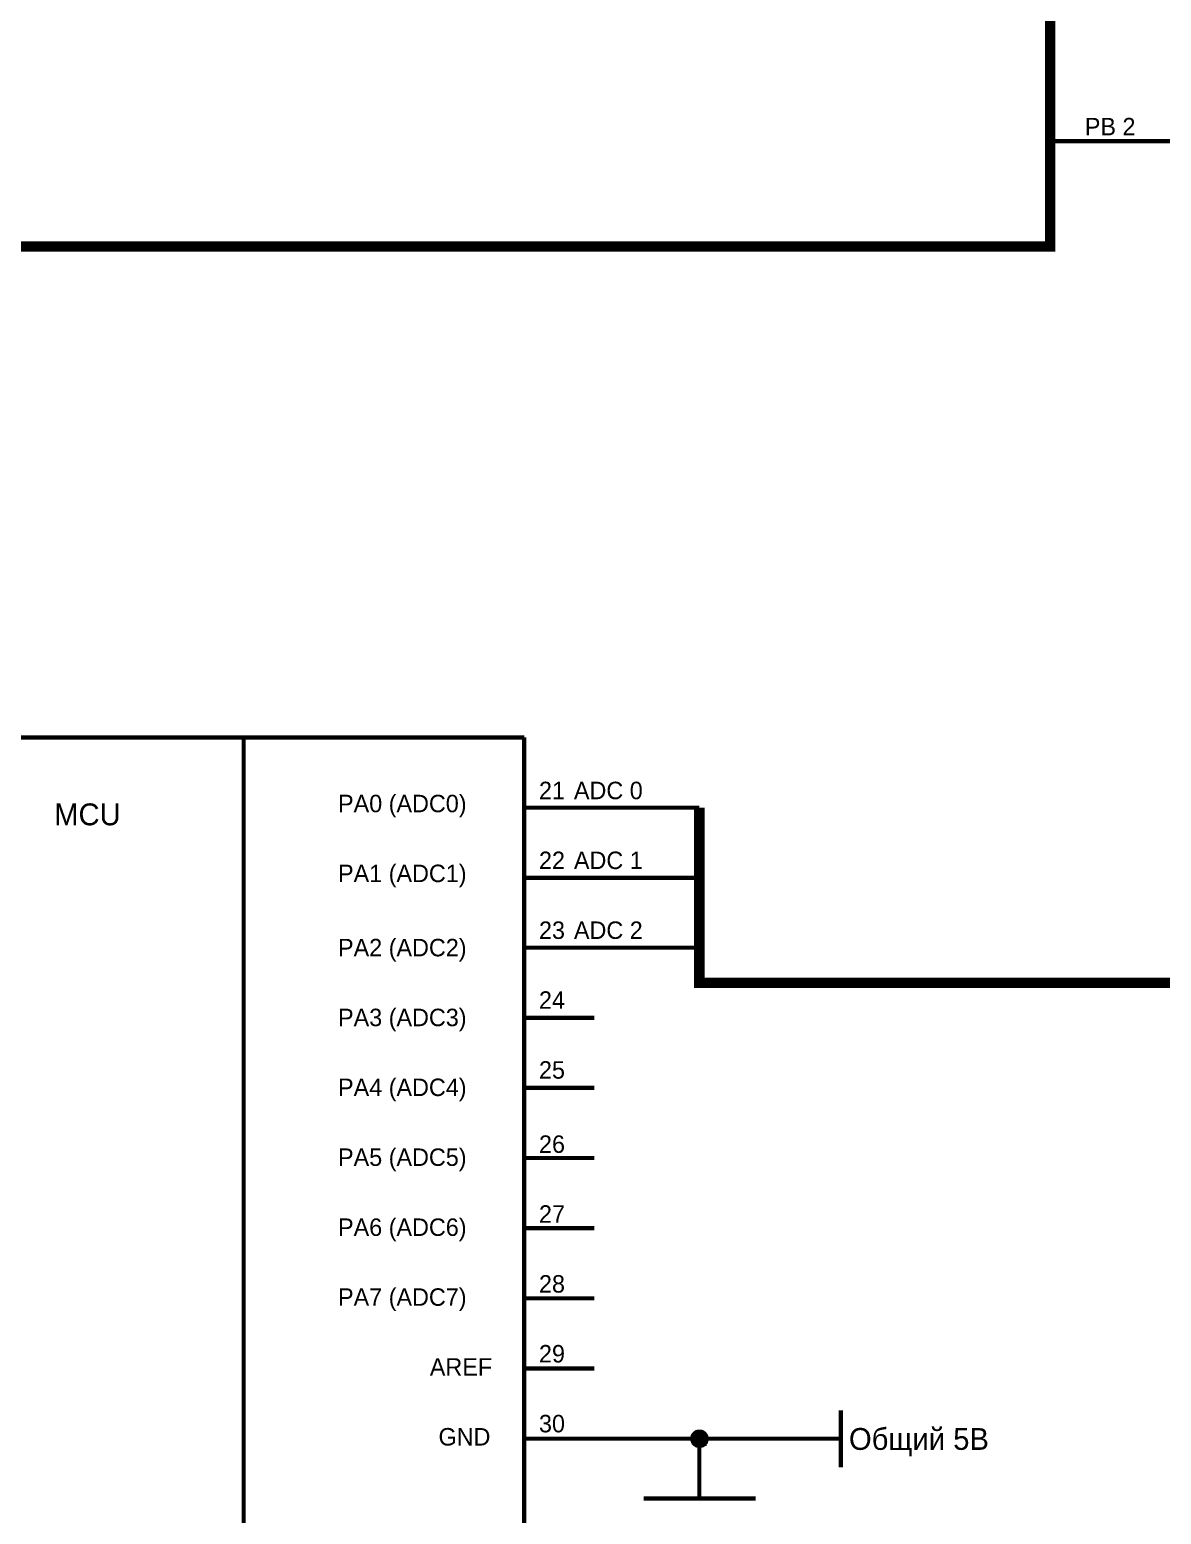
# Model space of a CAD drawing. Header units: millimetres. Extents: x 0 to 567, y 0 to 399.
# Drawn here: x 317.3 to 397.9, y 122.1 to 227.9 of the extents above; entities that cross this region are included whole.
import ezdxf

# ---------------------------------------------------------------- set-up
doc = ezdxf.new("R2010")
doc.units = ezdxf.units.MM
doc.layers.add('Sheet', color=255, linetype='Continuous')

msp = doc.modelspace()

# ---------------------------------------------------------------- linework, layer by layer
at = {"layer": 'Sheet'}
for points, const_width in [([(389.98, 372.49), (389.98, 212.48), (280, 212.48), (280, 162.5)], 0.749), ([(399.98, 332.49), (399.98, 159.99), (364.98, 159.99), (364.98, 172.48)], 0.749), ([(404.97, 219.99), (389.98, 219.99)], 0.3), ([(292.51, 177.48), (352.5, 177.48)], 0.3), ([(332.5, 62.49), (332.5, 177.48)], 0.3), ([(352.5, 177.48), (352.5, 62.49)], 0.3), ([(352.5, 172.48), (357.49, 172.48)], 0.3), ([(357.49, 172.48), (364.98, 172.48), (364.98, 172.48)], 0.3), ([(352.5, 167.48), (357.49, 167.48)], 0.3), ([(357.49, 167.48), (364.98, 167.48), (364.98, 167.48)], 0.3), ([(352.5, 162.5), (357.49, 162.5)], 0.3), ([(357.49, 162.5), (364.98, 162.5), (364.98, 162.5)], 0.3), ([(352.5, 157.5), (357.49, 157.5)], 0.3), ([(352.5, 152.5), (357.49, 152.5)], 0.3), ([(352.5, 147.5), (357.49, 147.5)], 0.3), ([(352.5, 142.5), (357.49, 142.5)], 0.3), ([(352.5, 137.5), (357.49, 137.5)], 0.3), ([(352.5, 132.5), (357.49, 132.5)], 0.3), ([(375.06, 129.52), (375.06, 125.46)], 0.3), ([(364.48, 127.5), (364.48, 127.52), (364.48, 127.56), (364.48, 127.58), (364.5, 127.6), (364.5, 127.62), (364.5, 127.65), (364.52, 127.67), (364.52, 127.69), (364.54, 127.71), (364.54, 127.73), (364.56, 127.75), (364.57, 127.77), (364.57, 127.79), (364.59, 127.81), (364.61, 127.83), (364.63, 127.85), (364.65, 127.87), (364.67, 127.89), (364.69, 127.91), (364.71, 127.91), (364.73, 127.93), (364.75, 127.95), (364.77, 127.95), (364.79, 127.97), (364.81, 127.97), (364.83, 127.98), (364.87, 127.98), (364.89, 127.98), (364.91, 128), (364.92, 128), (364.96, 128), (364.98, 128)], 0.3), ([(364.48, 127.5), (364.48, 127.52), (364.48, 127.56), (364.48, 127.58), (364.5, 127.6), (364.5, 127.62), (364.5, 127.65), (364.52, 127.67), (364.52, 127.69), (364.54, 127.71), (364.54, 127.73), (364.56, 127.75), (364.57, 127.77), (364.57, 127.79), (364.59, 127.81), (364.61, 127.83), (364.63, 127.85), (364.65, 127.87), (364.67, 127.89), (364.69, 127.91), (364.71, 127.91), (364.73, 127.93), (364.75, 127.95), (364.77, 127.95), (364.79, 127.97), (364.81, 127.97), (364.83, 127.98), (364.87, 127.98), (364.89, 127.98), (364.91, 128), (364.92, 128), (364.96, 128), (364.98, 128)], 0.3), ([(364.48, 127.5), (364.48, 127.52), (364.48, 127.56), (364.48, 127.58), (364.5, 127.6), (364.5, 127.62), (364.5, 127.65), (364.52, 127.67), (364.52, 127.69), (364.54, 127.71), (364.54, 127.73), (364.56, 127.75), (364.57, 127.77), (364.57, 127.79), (364.59, 127.81), (364.61, 127.83), (364.63, 127.85), (364.65, 127.87), (364.67, 127.89), (364.69, 127.91), (364.71, 127.91), (364.73, 127.93), (364.75, 127.95), (364.77, 127.95), (364.79, 127.97), (364.81, 127.97), (364.83, 127.98), (364.87, 127.98), (364.89, 127.98), (364.91, 128), (364.92, 128), (364.96, 128), (364.98, 128)], 0.3), ([(364.48, 127.5), (364.48, 127.52), (364.48, 127.56), (364.48, 127.58), (364.5, 127.6), (364.5, 127.62), (364.5, 127.65), (364.52, 127.67), (364.52, 127.69), (364.54, 127.71), (364.54, 127.73), (364.56, 127.75), (364.57, 127.77), (364.57, 127.79), (364.59, 127.81), (364.61, 127.83), (364.63, 127.85), (364.65, 127.87), (364.67, 127.89), (364.69, 127.91), (364.71, 127.91), (364.73, 127.93), (364.75, 127.95), (364.77, 127.95), (364.79, 127.97), (364.81, 127.97), (364.83, 127.98), (364.87, 127.98), (364.89, 127.98), (364.91, 128), (364.92, 128), (364.96, 128), (364.98, 128)], 0.0991), ([(364.48, 127.5), (364.48, 127.52), (364.48, 127.56), (364.48, 127.58), (364.5, 127.6), (364.5, 127.62), (364.5, 127.65), (364.52, 127.67), (364.52, 127.69), (364.54, 127.71), (364.54, 127.73), (364.56, 127.75), (364.57, 127.77), (364.57, 127.79), (364.59, 127.81), (364.61, 127.83), (364.63, 127.85), (364.65, 127.87), (364.67, 127.89), (364.69, 127.91), (364.71, 127.91), (364.73, 127.93), (364.75, 127.95), (364.77, 127.95), (364.79, 127.97), (364.81, 127.97), (364.83, 127.98), (364.87, 127.98), (364.89, 127.98), (364.91, 128), (364.92, 128), (364.96, 128), (364.98, 128)], 0.0991), ([(364.48, 127.5), (364.48, 127.52), (364.48, 127.56), (364.48, 127.58), (364.5, 127.6), (364.5, 127.62), (364.5, 127.65), (364.52, 127.67), (364.52, 127.69), (364.54, 127.71), (364.54, 127.73), (364.56, 127.75), (364.57, 127.77), (364.57, 127.79), (364.59, 127.81), (364.61, 127.83), (364.63, 127.85), (364.65, 127.87), (364.67, 127.89), (364.69, 127.91), (364.71, 127.91), (364.73, 127.93), (364.75, 127.95), (364.77, 127.95), (364.79, 127.97), (364.81, 127.97), (364.83, 127.98), (364.87, 127.98), (364.89, 127.98), (364.91, 128), (364.92, 128), (364.96, 128), (364.98, 128)], 0.0991), ([(364.98, 128), (364.98, 128)], 0.3), ([(364.98, 128), (365, 128), (365.04, 128), (365.06, 128), (365.08, 127.98), (365.12, 127.98), (365.14, 127.98), (365.16, 127.97), (365.18, 127.97), (365.22, 127.95), (365.24, 127.95), (365.26, 127.93), (365.27, 127.91), (365.29, 127.91), (365.31, 127.89), (365.33, 127.87), (365.35, 127.85), (365.35, 127.83), (365.37, 127.81), (365.39, 127.79), (365.41, 127.77), (365.41, 127.75), (365.43, 127.73), (365.45, 127.71), (365.45, 127.69), (365.45, 127.67), (365.47, 127.65), (365.47, 127.62), (365.47, 127.6), (365.49, 127.58), (365.49, 127.56), (365.49, 127.52), (365.49, 127.5)], 0.3), ([(364.98, 128), (364.98, 128)], 0.3), ([(364.98, 128), (365, 128), (365.04, 128), (365.06, 128), (365.08, 127.98), (365.12, 127.98), (365.14, 127.98), (365.16, 127.97), (365.18, 127.97), (365.22, 127.95), (365.24, 127.95), (365.26, 127.93), (365.27, 127.91), (365.29, 127.91), (365.31, 127.89), (365.33, 127.87), (365.35, 127.85), (365.35, 127.83), (365.37, 127.81), (365.39, 127.79), (365.41, 127.77), (365.41, 127.75), (365.43, 127.73), (365.45, 127.71), (365.45, 127.69), (365.45, 127.67), (365.47, 127.65), (365.47, 127.62), (365.47, 127.6), (365.49, 127.58), (365.49, 127.56), (365.49, 127.52), (365.49, 127.5)], 0.3), ([(364.98, 128), (364.98, 128)], 0.3), ([(364.98, 128), (365, 128), (365.04, 128), (365.06, 128), (365.08, 127.98), (365.12, 127.98), (365.14, 127.98), (365.16, 127.97), (365.18, 127.97), (365.22, 127.95), (365.24, 127.95), (365.26, 127.93), (365.27, 127.91), (365.29, 127.91), (365.31, 127.89), (365.33, 127.87), (365.35, 127.85), (365.35, 127.83), (365.37, 127.81), (365.39, 127.79), (365.41, 127.77), (365.41, 127.75), (365.43, 127.73), (365.45, 127.71), (365.45, 127.69), (365.45, 127.67), (365.47, 127.65), (365.47, 127.62), (365.47, 127.6), (365.49, 127.58), (365.49, 127.56), (365.49, 127.52), (365.49, 127.5)], 0.3), ([(364.98, 128), (364.98, 128)], 0.0991), ([(364.98, 128), (365, 128), (365.04, 128), (365.06, 128), (365.08, 127.98), (365.12, 127.98), (365.14, 127.98), (365.16, 127.97), (365.18, 127.97), (365.22, 127.95), (365.24, 127.95), (365.26, 127.93), (365.27, 127.91), (365.29, 127.91), (365.31, 127.89), (365.33, 127.87), (365.35, 127.85), (365.35, 127.83), (365.37, 127.81), (365.39, 127.79), (365.41, 127.77), (365.41, 127.75), (365.43, 127.73), (365.45, 127.71), (365.45, 127.69), (365.45, 127.67), (365.47, 127.65), (365.47, 127.62), (365.47, 127.6), (365.49, 127.58), (365.49, 127.56), (365.49, 127.52), (365.49, 127.5)], 0.0991), ([(364.98, 128), (364.98, 128)], 0.0991), ([(364.98, 128), (365, 128), (365.04, 128), (365.06, 128), (365.08, 127.98), (365.12, 127.98), (365.14, 127.98), (365.16, 127.97), (365.18, 127.97), (365.22, 127.95), (365.24, 127.95), (365.26, 127.93), (365.27, 127.91), (365.29, 127.91), (365.31, 127.89), (365.33, 127.87), (365.35, 127.85), (365.35, 127.83), (365.37, 127.81), (365.39, 127.79), (365.41, 127.77), (365.41, 127.75), (365.43, 127.73), (365.45, 127.71), (365.45, 127.69), (365.45, 127.67), (365.47, 127.65), (365.47, 127.62), (365.47, 127.6), (365.49, 127.58), (365.49, 127.56), (365.49, 127.52), (365.49, 127.5)], 0.0991), ([(364.98, 128), (364.98, 128)], 0.0991), ([(364.98, 128), (365, 128), (365.04, 128), (365.06, 128), (365.08, 127.98), (365.12, 127.98), (365.14, 127.98), (365.16, 127.97), (365.18, 127.97), (365.22, 127.95), (365.24, 127.95), (365.26, 127.93), (365.27, 127.91), (365.29, 127.91), (365.31, 127.89), (365.33, 127.87), (365.35, 127.85), (365.35, 127.83), (365.37, 127.81), (365.39, 127.79), (365.41, 127.77), (365.41, 127.75), (365.43, 127.73), (365.45, 127.71), (365.45, 127.69), (365.45, 127.67), (365.47, 127.65), (365.47, 127.62), (365.47, 127.6), (365.49, 127.58), (365.49, 127.56), (365.49, 127.52), (365.49, 127.5)], 0.0991), ([(352.5, 127.5), (357.49, 127.5)], 0.3), ([(357.49, 127.5), (369.98, 127.5), (369.98, 127.5)], 0.3), ([(364.98, 126.99), (364.96, 126.99), (364.92, 126.99), (364.91, 126.99), (364.89, 127.01), (364.87, 127.01), (364.83, 127.01), (364.81, 127.03), (364.79, 127.03), (364.77, 127.03), (364.75, 127.05), (364.73, 127.07), (364.71, 127.07), (364.69, 127.09), (364.67, 127.11), (364.65, 127.13), (364.63, 127.13), (364.61, 127.15), (364.59, 127.17), (364.57, 127.19), (364.57, 127.21), (364.56, 127.23), (364.54, 127.25), (364.54, 127.26), (364.52, 127.3), (364.52, 127.32), (364.5, 127.34), (364.5, 127.36), (364.5, 127.4), (364.48, 127.42), (364.48, 127.44), (364.48, 127.48), (364.48, 127.5)], 0.3), ([(364.48, 127.5), (364.48, 127.5)], 0.3), ([(364.98, 126.99), (364.96, 126.99), (364.92, 126.99), (364.91, 126.99), (364.89, 127.01), (364.87, 127.01), (364.83, 127.01), (364.81, 127.03), (364.79, 127.03), (364.77, 127.03), (364.75, 127.05), (364.73, 127.07), (364.71, 127.07), (364.69, 127.09), (364.67, 127.11), (364.65, 127.13), (364.63, 127.13), (364.61, 127.15), (364.59, 127.17), (364.57, 127.19), (364.57, 127.21), (364.56, 127.23), (364.54, 127.25), (364.54, 127.26), (364.52, 127.3), (364.52, 127.32), (364.5, 127.34), (364.5, 127.36), (364.5, 127.4), (364.48, 127.42), (364.48, 127.44), (364.48, 127.48), (364.48, 127.5)], 0.3), ([(364.48, 127.5), (364.48, 127.5)], 0.3), ([(364.98, 126.99), (364.96, 126.99), (364.92, 126.99), (364.91, 126.99), (364.89, 127.01), (364.87, 127.01), (364.83, 127.01), (364.81, 127.03), (364.79, 127.03), (364.77, 127.03), (364.75, 127.05), (364.73, 127.07), (364.71, 127.07), (364.69, 127.09), (364.67, 127.11), (364.65, 127.13), (364.63, 127.13), (364.61, 127.15), (364.59, 127.17), (364.57, 127.19), (364.57, 127.21), (364.56, 127.23), (364.54, 127.25), (364.54, 127.26), (364.52, 127.3), (364.52, 127.32), (364.5, 127.34), (364.5, 127.36), (364.5, 127.4), (364.48, 127.42), (364.48, 127.44), (364.48, 127.48), (364.48, 127.5)], 0.3), ([(364.48, 127.5), (364.48, 127.5)], 0.3), ([(364.98, 126.99), (364.96, 126.99), (364.92, 126.99), (364.91, 126.99), (364.89, 127.01), (364.87, 127.01), (364.83, 127.01), (364.81, 127.03), (364.79, 127.03), (364.77, 127.03), (364.75, 127.05), (364.73, 127.07), (364.71, 127.07), (364.69, 127.09), (364.67, 127.11), (364.65, 127.13), (364.63, 127.13), (364.61, 127.15), (364.59, 127.17), (364.57, 127.19), (364.57, 127.21), (364.56, 127.23), (364.54, 127.25), (364.54, 127.26), (364.52, 127.3), (364.52, 127.32), (364.5, 127.34), (364.5, 127.36), (364.5, 127.4), (364.48, 127.42), (364.48, 127.44), (364.48, 127.48), (364.48, 127.5)], 0.0991), ([(364.48, 127.5), (364.48, 127.5)], 0.0991), ([(364.98, 126.99), (364.96, 126.99), (364.92, 126.99), (364.91, 126.99), (364.89, 127.01), (364.87, 127.01), (364.83, 127.01), (364.81, 127.03), (364.79, 127.03), (364.77, 127.03), (364.75, 127.05), (364.73, 127.07), (364.71, 127.07), (364.69, 127.09), (364.67, 127.11), (364.65, 127.13), (364.63, 127.13), (364.61, 127.15), (364.59, 127.17), (364.57, 127.19), (364.57, 127.21), (364.56, 127.23), (364.54, 127.25), (364.54, 127.26), (364.52, 127.3), (364.52, 127.32), (364.5, 127.34), (364.5, 127.36), (364.5, 127.4), (364.48, 127.42), (364.48, 127.44), (364.48, 127.48), (364.48, 127.5)], 0.0991), ([(364.48, 127.5), (364.48, 127.5)], 0.0991), ([(364.98, 126.99), (364.96, 126.99), (364.92, 126.99), (364.91, 126.99), (364.89, 127.01), (364.87, 127.01), (364.83, 127.01), (364.81, 127.03), (364.79, 127.03), (364.77, 127.03), (364.75, 127.05), (364.73, 127.07), (364.71, 127.07), (364.69, 127.09), (364.67, 127.11), (364.65, 127.13), (364.63, 127.13), (364.61, 127.15), (364.59, 127.17), (364.57, 127.19), (364.57, 127.21), (364.56, 127.23), (364.54, 127.25), (364.54, 127.26), (364.52, 127.3), (364.52, 127.32), (364.5, 127.34), (364.5, 127.36), (364.5, 127.4), (364.48, 127.42), (364.48, 127.44), (364.48, 127.48), (364.48, 127.5)], 0.0991), ([(364.48, 127.5), (364.48, 127.5)], 0.0991), ([(365.49, 127.5), (365.49, 127.48), (365.49, 127.44), (365.49, 127.42), (365.47, 127.4), (365.47, 127.36), (365.47, 127.34), (365.45, 127.32), (365.45, 127.3), (365.45, 127.26), (365.43, 127.25), (365.41, 127.23), (365.41, 127.21), (365.39, 127.19), (365.37, 127.17), (365.35, 127.15), (365.35, 127.13), (365.33, 127.13), (365.31, 127.11), (365.29, 127.09), (365.27, 127.07), (365.26, 127.07), (365.24, 127.05), (365.22, 127.03), (365.18, 127.03), (365.16, 127.03), (365.14, 127.01), (365.12, 127.01), (365.08, 127.01), (365.06, 126.99), (365.04, 126.99), (365, 126.99), (364.98, 126.99)], 0.3), ([(364.98, 123.24), (364.98, 127.5)], 0.3), ([(365.49, 127.5), (365.49, 127.48), (365.49, 127.44), (365.49, 127.42), (365.47, 127.4), (365.47, 127.36), (365.47, 127.34), (365.45, 127.32), (365.45, 127.3), (365.45, 127.26), (365.43, 127.25), (365.41, 127.23), (365.41, 127.21), (365.39, 127.19), (365.37, 127.17), (365.35, 127.15), (365.35, 127.13), (365.33, 127.13), (365.31, 127.11), (365.29, 127.09), (365.27, 127.07), (365.26, 127.07), (365.24, 127.05), (365.22, 127.03), (365.18, 127.03), (365.16, 127.03), (365.14, 127.01), (365.12, 127.01), (365.08, 127.01), (365.06, 126.99), (365.04, 126.99), (365, 126.99), (364.98, 126.99)], 0.3), ([(365.49, 127.5), (365.49, 127.48), (365.49, 127.44), (365.49, 127.42), (365.47, 127.4), (365.47, 127.36), (365.47, 127.34), (365.45, 127.32), (365.45, 127.3), (365.45, 127.26), (365.43, 127.25), (365.41, 127.23), (365.41, 127.21), (365.39, 127.19), (365.37, 127.17), (365.35, 127.15), (365.35, 127.13), (365.33, 127.13), (365.31, 127.11), (365.29, 127.09), (365.27, 127.07), (365.26, 127.07), (365.24, 127.05), (365.22, 127.03), (365.18, 127.03), (365.16, 127.03), (365.14, 127.01), (365.12, 127.01), (365.08, 127.01), (365.06, 126.99), (365.04, 126.99), (365, 126.99), (364.98, 126.99)], 0.3), ([(365.49, 127.5), (365.49, 127.48), (365.49, 127.44), (365.49, 127.42), (365.47, 127.4), (365.47, 127.36), (365.47, 127.34), (365.45, 127.32), (365.45, 127.3), (365.45, 127.26), (365.43, 127.25), (365.41, 127.23), (365.41, 127.21), (365.39, 127.19), (365.37, 127.17), (365.35, 127.15), (365.35, 127.13), (365.33, 127.13), (365.31, 127.11), (365.29, 127.09), (365.27, 127.07), (365.26, 127.07), (365.24, 127.05), (365.22, 127.03), (365.18, 127.03), (365.16, 127.03), (365.14, 127.01), (365.12, 127.01), (365.08, 127.01), (365.06, 126.99), (365.04, 126.99), (365, 126.99), (364.98, 126.99)], 0.0991), ([(365.49, 127.5), (365.49, 127.48), (365.49, 127.44), (365.49, 127.42), (365.47, 127.4), (365.47, 127.36), (365.47, 127.34), (365.45, 127.32), (365.45, 127.3), (365.45, 127.26), (365.43, 127.25), (365.41, 127.23), (365.41, 127.21), (365.39, 127.19), (365.37, 127.17), (365.35, 127.15), (365.35, 127.13), (365.33, 127.13), (365.31, 127.11), (365.29, 127.09), (365.27, 127.07), (365.26, 127.07), (365.24, 127.05), (365.22, 127.03), (365.18, 127.03), (365.16, 127.03), (365.14, 127.01), (365.12, 127.01), (365.08, 127.01), (365.06, 126.99), (365.04, 126.99), (365, 126.99), (364.98, 126.99)], 0.0991), ([(365.49, 127.5), (365.49, 127.48), (365.49, 127.44), (365.49, 127.42), (365.47, 127.4), (365.47, 127.36), (365.47, 127.34), (365.45, 127.32), (365.45, 127.3), (365.45, 127.26), (365.43, 127.25), (365.41, 127.23), (365.41, 127.21), (365.39, 127.19), (365.37, 127.17), (365.35, 127.15), (365.35, 127.13), (365.33, 127.13), (365.31, 127.11), (365.29, 127.09), (365.27, 127.07), (365.26, 127.07), (365.24, 127.05), (365.22, 127.03), (365.18, 127.03), (365.16, 127.03), (365.14, 127.01), (365.12, 127.01), (365.08, 127.01), (365.06, 126.99), (365.04, 126.99), (365, 126.99), (364.98, 126.99)], 0.0991), ([(365.49, 127.5), (365.49, 127.5), (365.49, 127.5), (365.49, 127.5), (365.49, 127.5), (365.49, 127.5), (365.49, 127.5), (365.49, 127.5), (365.49, 127.5), (365.49, 127.5), (365.49, 127.5), (365.49, 127.5), (365.49, 127.5), (365.49, 127.5), (365.49, 127.5), (365.49, 127.5), (365.49, 127.5), (365.49, 127.5), (365.49, 127.5), (365.49, 127.5), (365.49, 127.5), (365.49, 127.5), (365.49, 127.5), (365.49, 127.5), (365.49, 127.5), (365.49, 127.5), (365.49, 127.5), (365.49, 127.5), (365.49, 127.5), (365.49, 127.5), (365.49, 127.5), (365.49, 127.5), (365.49, 127.5)], 0.3), ([(365.49, 127.5), (365.49, 127.5)], 0.3), ([(365.49, 127.5), (365.49, 127.5), (365.49, 127.5), (365.49, 127.5), (365.49, 127.5), (365.49, 127.5), (365.49, 127.5), (365.49, 127.5), (365.49, 127.5), (365.49, 127.5), (365.49, 127.5), (365.49, 127.5), (365.49, 127.5), (365.49, 127.5), (365.49, 127.5), (365.49, 127.5), (365.49, 127.5), (365.49, 127.5), (365.49, 127.5), (365.49, 127.5), (365.49, 127.5), (365.49, 127.5), (365.49, 127.5), (365.49, 127.5), (365.49, 127.5), (365.49, 127.5), (365.49, 127.5), (365.49, 127.5), (365.49, 127.5), (365.49, 127.5), (365.49, 127.5), (365.49, 127.5), (365.49, 127.5)], 0.3), ([(365.49, 127.5), (365.49, 127.5)], 0.3), ([(365.49, 127.5), (365.49, 127.5), (365.49, 127.5), (365.49, 127.5), (365.49, 127.5), (365.49, 127.5), (365.49, 127.5), (365.49, 127.5), (365.49, 127.5), (365.49, 127.5), (365.49, 127.5), (365.49, 127.5), (365.49, 127.5), (365.49, 127.5), (365.49, 127.5), (365.49, 127.5), (365.49, 127.5), (365.49, 127.5), (365.49, 127.5), (365.49, 127.5), (365.49, 127.5), (365.49, 127.5), (365.49, 127.5), (365.49, 127.5), (365.49, 127.5), (365.49, 127.5), (365.49, 127.5), (365.49, 127.5), (365.49, 127.5), (365.49, 127.5), (365.49, 127.5), (365.49, 127.5), (365.49, 127.5)], 0.3), ([(365.49, 127.5), (365.49, 127.5)], 0.3), ([(365.49, 127.5), (365.49, 127.5), (365.49, 127.5), (365.49, 127.5), (365.49, 127.5), (365.49, 127.5), (365.49, 127.5), (365.49, 127.5), (365.49, 127.5), (365.49, 127.5), (365.49, 127.5), (365.49, 127.5), (365.49, 127.5), (365.49, 127.5), (365.49, 127.5), (365.49, 127.5), (365.49, 127.5), (365.49, 127.5), (365.49, 127.5), (365.49, 127.5), (365.49, 127.5), (365.49, 127.5), (365.49, 127.5), (365.49, 127.5), (365.49, 127.5), (365.49, 127.5), (365.49, 127.5), (365.49, 127.5), (365.49, 127.5), (365.49, 127.5), (365.49, 127.5), (365.49, 127.5), (365.49, 127.5)], 0.0991), ([(365.49, 127.5), (365.49, 127.5)], 0.0991), ([(365.49, 127.5), (365.49, 127.5), (365.49, 127.5), (365.49, 127.5), (365.49, 127.5), (365.49, 127.5), (365.49, 127.5), (365.49, 127.5), (365.49, 127.5), (365.49, 127.5), (365.49, 127.5), (365.49, 127.5), (365.49, 127.5), (365.49, 127.5), (365.49, 127.5), (365.49, 127.5), (365.49, 127.5), (365.49, 127.5), (365.49, 127.5), (365.49, 127.5), (365.49, 127.5), (365.49, 127.5), (365.49, 127.5), (365.49, 127.5), (365.49, 127.5), (365.49, 127.5), (365.49, 127.5), (365.49, 127.5), (365.49, 127.5), (365.49, 127.5), (365.49, 127.5), (365.49, 127.5), (365.49, 127.5)], 0.0991), ([(365.49, 127.5), (365.49, 127.5)], 0.0991), ([(365.49, 127.5), (365.49, 127.5), (365.49, 127.5), (365.49, 127.5), (365.49, 127.5), (365.49, 127.5), (365.49, 127.5), (365.49, 127.5), (365.49, 127.5), (365.49, 127.5), (365.49, 127.5), (365.49, 127.5), (365.49, 127.5), (365.49, 127.5), (365.49, 127.5), (365.49, 127.5), (365.49, 127.5), (365.49, 127.5), (365.49, 127.5), (365.49, 127.5), (365.49, 127.5), (365.49, 127.5), (365.49, 127.5), (365.49, 127.5), (365.49, 127.5), (365.49, 127.5), (365.49, 127.5), (365.49, 127.5), (365.49, 127.5), (365.49, 127.5), (365.49, 127.5), (365.49, 127.5), (365.49, 127.5)], 0.0991), ([(365.49, 127.5), (365.49, 127.5)], 0.0991), ([(369.98, 127.5), (375.06, 127.5)], 0.3), ([(368.99, 123.24), (361, 123.24)], 0.3)]:
    msp.add_lwpolyline(points, dxfattribs=dict(at, const_width=const_width))
at = {"layer": 'Sheet', "const_width": 0.508}
msp.add_lwpolyline([(364.75, 127.5, 1), (365.25, 127.5, 1)], format="xyb", close=True, dxfattribs=at)

# ---------------------------------------------------------------- texts
at = {"layer": 'Sheet'}
for s, height, p in [('PB 2', 1.245, (392.45, 220.4)), ('21', 1.245, (353.55, 173.08)), ('ADC 0', 1.245, (356.04, 173.08)), ('MCU', 1.557, (319, 171.22)), ('PA0 (ADC0)', 1.245, (339.23, 172.15)), ('22', 1.245, (353.55, 168.1)), ('ADC 1', 1.245, (356.04, 168.1)), ('PA1 (ADC1)', 1.245, (339.23, 167.17)), ('23', 1.245, (353.55, 163.12)), ('ADC 2', 1.245, (356.04, 163.12)), ('PA2 (ADC2)', 1.245, (339.23, 161.88)), ('24', 1.245, (353.55, 158.14)), ('PA3 (ADC3)', 1.245, (339.23, 156.9)), ('25', 1.245, (353.55, 153.16)), ('PA4 (ADC4)', 1.245, (339.23, 151.92)), ('PA5 (ADC5)', 1.245, (339.23, 146.94)), ('26', 1.245, (353.55, 147.87)), ('27', 1.245, (353.55, 142.89)), ('PA6 (ADC6)', 1.245, (339.23, 141.95)), ('28', 1.245, (353.55, 137.91)), ('PA7 (ADC7)', 1.245, (339.23, 136.97)), ('29', 1.245, (353.55, 132.93)), ('AREF', 1.245, (345.77, 131.99)), ('30', 1.245, (353.55, 127.95)), ('GND', 1.245, (346.39, 127.01)), ('Общий 5В', 1.557, (375.64, 126.7))]:
    msp.add_text(s, height=height, dxfattribs=at).set_placement(p)

doc.saveas('drawing.dxf')
